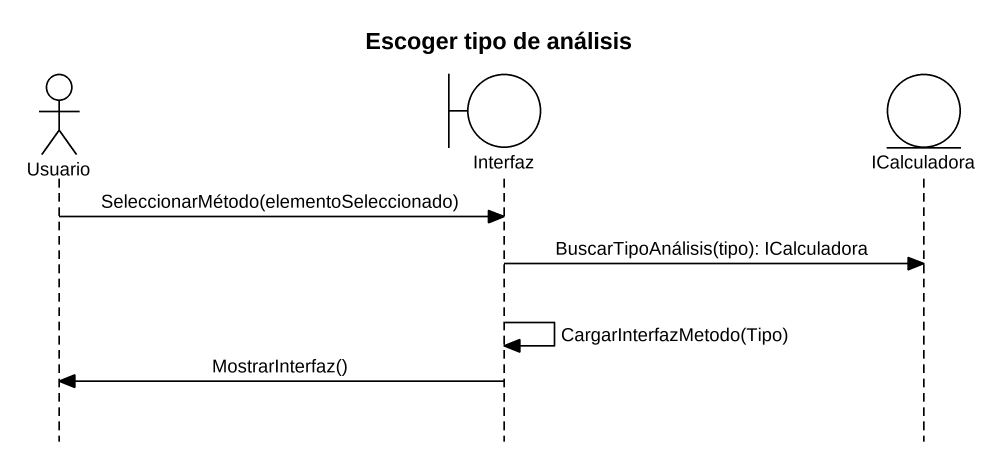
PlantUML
@startuml
title Escoger tipo de análisis
hide footbox
actor Usuario
boundary Interfaz
entity ICalculadora

Usuario -> Interfaz : SeleccionarMétodo(elementoSeleccionado)
Interfaz -> ICalculadora : BuscarTipoAnálisis(tipo): ICalculadora
Interfaz -> Interfaz : CargarInterfazMetodo(Tipo)
Interfaz -> Usuario : MostrarInterfaz()
@enduml
